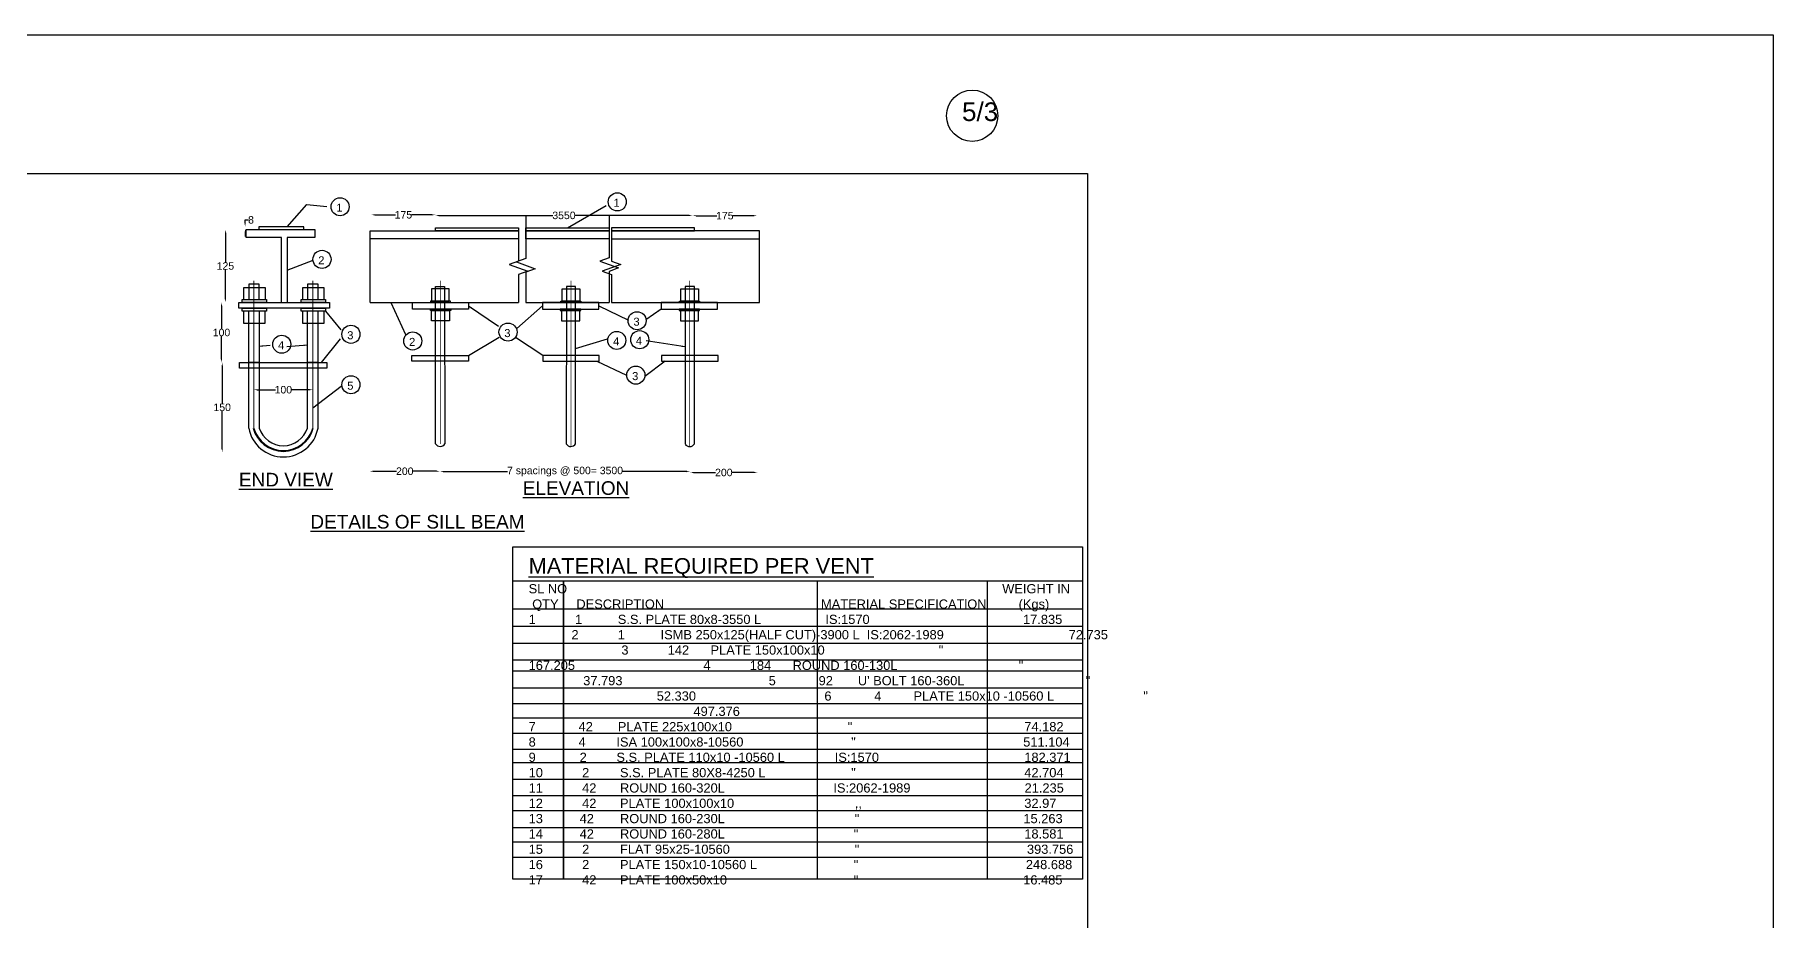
# Model space of a CAD drawing. Header units: metres. Extents: x 9074 to 14616, y 1632 to 4470.
# Drawn here: x 12057 to 14616, y 3167 to 4470 of the extents above; entities that cross this region are included whole.
import ezdxf

# ---------------------------------------------------------------- set-up
doc = ezdxf.new("R2010")
doc.units = ezdxf.units.M
doc.header["$MEASUREMENT"] = 0
doc.linetypes.add('ACAD_ISO02W100', pattern=[15, 12, -3])
doc.layers.add('DRAWING', color=7, linetype='Continuous')
doc.styles.get("Standard").update_dxf_attribs({"font": 'ARIAL_1.TTF'})
doc.dimstyles.get("Standard").update_dxf_attribs({"dimtxt": 11, "dimasz": 5, "dimexe": 0.18, "dimexo": 0.0625, "dimgap": 0.09, "dimtad": 0, "dimtih": 1, "dimtoh": 1, "dimdec": 0, "dimzin": 0, "dimdsep": 46, "dimtxsty": 'Standard', "dimcen": 0, "dimse1": 1, "dimse2": 1, "dimadec": 0, "dimazin": 0, "dimtfac": 1, "dimtdec": 0, "dimtofl": 0, "dimtmove": 0, "dimatfit": 3, "dimfxl": 0, "dimtolj": 1, "dimtzin": 0, "dimarcsym": 0})
picture_1 = doc.add_image_def('image1.jpg', size_in_pixel=(7220, 3698))

# ---------------------------------------------------------------- blocks, each defined once
blk = doc.blocks.new('*D25')
at = {"layer": 'Defpoints', "color": 0, "transparency": 16777216}
for p in [(12366.6, 4187.8), (12368.2, 4187.8), (12368.2, 4183.6)]:
    blk.add_point(p, dxfattribs=at)
at = {"layer": 'DRAWING', "color": 0, "lineweight": -2, "transparency": 16777216}
for p, q in [((12366.6, 4192.8), (12366.6, 4197.8)), ((12366.6, 4197.8), (12371.6, 4197.8)), ((12366.6, 4178.6), (12366.6, 4173.6))]:
    blk.add_line(p, q, dxfattribs=at)
at = {"layer": 'DRAWING', "color": 0, "transparency": 16777216}
for points in [[(12365.8, 4192.8), (12367.4, 4192.8), (12366.6, 4187.8)], [(12365.8, 4178.6), (12367.4, 4178.6), (12366.6, 4183.6)]]:
    blk.add_solid(points, dxfattribs=at)
at = {"layer": 'DRAWING', "color": 0, "transparency": 16777216, "insert": (12375.3, 4197.8), "char_height": 11, "attachment_point": 5}
blk.add_mtext('\\A1;8', dxfattribs=at)
blk = doc.blocks.new('*D26')
at = {"layer": 'Defpoints', "color": 0, "transparency": 16777216}
for p in [(12366.6, 4183.6), (12337.6, 4076.3), (12357.3, 4076.3)]:
    blk.add_point(p, dxfattribs=at)
at = {"layer": 'DRAWING', "color": 0, "lineweight": -2, "transparency": 16777216}
for p, q in [((12337.6, 4178.6), (12337.6, 4135.7)), ((12337.6, 4081.3), (12337.6, 4124.2))]:
    blk.add_line(p, q, dxfattribs=at)
at = {"layer": 'DRAWING', "color": 0, "transparency": 16777216}
for points in [[(12336.8, 4178.6), (12338.4, 4178.6), (12337.6, 4183.6)], [(12336.8, 4081.3), (12338.4, 4081.3), (12337.6, 4076.3)]]:
    blk.add_solid(points, dxfattribs=at)
at = {"layer": 'DRAWING', "color": 0, "transparency": 16777216, "insert": (12337.6, 4130), "char_height": 11, "attachment_point": 5}
blk.add_mtext('\\A1;125', dxfattribs=at)
blk = doc.blocks.new('*D27')
at = {"layer": 'Defpoints', "color": 0, "transparency": 16777216}
for p in [(12337.6, 4076.3), (12331.9, 3987.9), (12340.6, 3987.9)]:
    blk.add_point(p, dxfattribs=at)
at = {"layer": 'DRAWING', "color": 0, "lineweight": -2, "transparency": 16777216}
for p, q in [((12331.9, 4071.3), (12331.9, 4037.8)), ((12331.9, 3992.9), (12331.9, 4026.4))]:
    blk.add_line(p, q, dxfattribs=at)
at = {"layer": 'DRAWING', "color": 0, "transparency": 16777216}
for points in [[(12331.1, 4071.3), (12332.7, 4071.3), (12331.9, 4076.3)], [(12331.1, 3992.9), (12332.7, 3992.9), (12331.9, 3987.9)]]:
    blk.add_solid(points, dxfattribs=at)
at = {"layer": 'DRAWING', "color": 0, "transparency": 16777216, "insert": (12331.9, 4032.1), "char_height": 11, "attachment_point": 5}
blk.add_mtext('\\A1;100', dxfattribs=at)
blk = doc.blocks.new('*D28')
at = {"layer": 'Defpoints', "color": 0, "transparency": 16777216}
for p in [(12331.9, 3987.9), (12332.9, 3856.1), (12342.9, 3856.1)]:
    blk.add_point(p, dxfattribs=at)
at = {"layer": 'DRAWING', "color": 0, "lineweight": -2, "transparency": 16777216}
for p, q in [((12332.9, 3982.9), (12332.9, 3927.7)), ((12332.9, 3861.1), (12332.9, 3916.3))]:
    blk.add_line(p, q, dxfattribs=at)
at = {"layer": 'DRAWING', "color": 0, "transparency": 16777216}
for points in [[(12332.1, 3982.9), (12333.7, 3982.9), (12332.9, 3987.9)], [(12332.1, 3861.1), (12333.7, 3861.1), (12332.9, 3856.1)]]:
    blk.add_solid(points, dxfattribs=at)
at = {"layer": 'DRAWING', "color": 0, "transparency": 16777216, "insert": (12332.9, 3922), "char_height": 11, "attachment_point": 5}
blk.add_mtext('\\A1;150', dxfattribs=at)
blk = doc.blocks.new('*D29')
at = {"layer": 'Defpoints', "color": 0, "transparency": 16777216}
for p in [(12379.5, 3949.3), (12466.3, 3949.3), (12466.3, 3947.9)]:
    blk.add_point(p, dxfattribs=at)
at = {"layer": 'DRAWING', "color": 0, "lineweight": -2, "transparency": 16777216}
for p, q in [((12384.5, 3947.9), (12411.2, 3947.9)), ((12461.3, 3947.9), (12434.6, 3947.9))]:
    blk.add_line(p, q, dxfattribs=at)
at = {"layer": 'DRAWING', "color": 0, "transparency": 16777216}
for points in [[(12384.5, 3948.8), (12384.5, 3947.1), (12379.5, 3947.9)], [(12461.3, 3948.8), (12461.3, 3947.1), (12466.3, 3947.9)]]:
    blk.add_solid(points, dxfattribs=at)
at = {"layer": 'DRAWING', "color": 0, "transparency": 16777216, "insert": (12422.9, 3947.9), "char_height": 11, "attachment_point": 5}
blk.add_mtext('\\A1;100', dxfattribs=at)
blk = doc.blocks.new('*D30')
at = {"layer": 'Defpoints', "color": 0, "transparency": 16777216}
for p in [(12552.6, 4205), (12646.6, 4205.7), (12646.6, 4205.3)]:
    blk.add_point(p, dxfattribs=at)
at = {"layer": 'DRAWING', "color": 0, "lineweight": -2, "transparency": 16777216}
for p, q in [((12557.6, 4205.3), (12587.8, 4205.3)), ((12641.6, 4205.3), (12611.3, 4205.3))]:
    blk.add_line(p, q, dxfattribs=at)
at = {"layer": 'DRAWING', "color": 0, "transparency": 16777216}
for points in [[(12557.6, 4206.1), (12557.6, 4204.4), (12552.6, 4205.3)], [(12641.6, 4206.1), (12641.6, 4204.4), (12646.6, 4205.3)]]:
    blk.add_solid(points, dxfattribs=at)
at = {"layer": 'DRAWING', "color": 0, "transparency": 16777216, "insert": (12599.6, 4205.3), "char_height": 11, "attachment_point": 5}
blk.add_mtext('\\A1;175', dxfattribs=at)
blk = doc.blocks.new('*D31')
at = {"layer": 'Defpoints', "color": 0, "transparency": 16777216}
for p in [(12646.6, 4205.3), (13025.3, 4204.8), (13025.3, 4204.4)]:
    blk.add_point(p, dxfattribs=at)
at = {"layer": 'DRAWING', "color": 0, "lineweight": -2, "transparency": 16777216}
for p, q in [((12651.6, 4204.4), (12819.4, 4204.4)), ((13020.3, 4204.4), (12852.4, 4204.4))]:
    blk.add_line(p, q, dxfattribs=at)
at = {"layer": 'DRAWING', "color": 0, "transparency": 16777216}
for points in [[(12651.6, 4205.2), (12651.6, 4203.6), (12646.6, 4204.4)], [(13020.3, 4205.2), (13020.3, 4203.6), (13025.3, 4204.4)]]:
    blk.add_solid(points, dxfattribs=at)
at = {"layer": 'DRAWING', "color": 0, "transparency": 16777216, "insert": (12835.9, 4204.4), "char_height": 11, "attachment_point": 5}
blk.add_mtext('\\A1;3550', dxfattribs=at)
blk = doc.blocks.new('*D32')
at = {"layer": 'Defpoints', "color": 0, "transparency": 16777216}
for p in [(13025.3, 4204.4), (13120.2, 4204.8), (13120.2, 4204)]:
    blk.add_point(p, dxfattribs=at)
at = {"layer": 'DRAWING', "color": 0, "lineweight": -2, "transparency": 16777216}
for p, q in [((13030.3, 4204), (13061, 4204)), ((13115.2, 4204), (13084.5, 4204))]:
    blk.add_line(p, q, dxfattribs=at)
at = {"layer": 'DRAWING', "color": 0, "transparency": 16777216}
for points in [[(13030.3, 4204.8), (13030.3, 4203.2), (13025.3, 4204)], [(13115.2, 4204.8), (13115.2, 4203.2), (13120.2, 4204)]]:
    blk.add_solid(points, dxfattribs=at)
at = {"layer": 'DRAWING', "color": 0, "transparency": 16777216, "insert": (13072.7, 4204), "char_height": 11, "attachment_point": 5}
blk.add_mtext('\\A1;175', dxfattribs=at)
blk = doc.blocks.new('*D33')
at = {"layer": 'Defpoints', "color": 0, "transparency": 16777216}
for p in [(12549.9, 3825.9), (12653.4, 3828), (12653.4, 3827.6)]:
    blk.add_point(p, dxfattribs=at)
at = {"layer": 'DRAWING', "color": 0, "lineweight": -2, "transparency": 16777216}
for p, q in [((12554.9, 3828), (12589.3, 3828)), ((12648.4, 3828), (12614, 3828))]:
    blk.add_line(p, q, dxfattribs=at)
at = {"layer": 'DRAWING', "color": 0, "transparency": 16777216}
for points in [[(12554.9, 3828.8), (12554.9, 3827.2), (12549.9, 3828)], [(12648.4, 3828.8), (12648.4, 3827.2), (12653.4, 3828)]]:
    blk.add_solid(points, dxfattribs=at)
at = {"layer": 'DRAWING', "color": 0, "transparency": 16777216, "insert": (12601.6, 3828), "char_height": 11, "attachment_point": 5}
blk.add_mtext('\\A1;200', dxfattribs=at)
blk = doc.blocks.new('*D34')
at = {"layer": 'Defpoints', "color": 0, "transparency": 16777216}
for p in [(12653.4, 3827.6), (13021.6, 3827.5), (13021.6, 3826.1)]:
    blk.add_point(p, dxfattribs=at)
at = {"layer": 'DRAWING', "color": 0, "lineweight": -2, "transparency": 16777216}
for p, q in [((12658.4, 3827.5), (12752.8, 3827.5)), ((13016.6, 3827.5), (12922.2, 3827.5))]:
    blk.add_line(p, q, dxfattribs=at)
at = {"layer": 'DRAWING', "color": 0, "transparency": 16777216}
for points in [[(12658.4, 3828.3), (12658.4, 3826.6), (12653.4, 3827.5)], [(13016.6, 3828.3), (13016.6, 3826.6), (13021.6, 3827.5)]]:
    blk.add_solid(points, dxfattribs=at)
at = {"layer": 'DRAWING', "color": 0, "transparency": 16777216, "insert": (12837.5, 3827.5), "char_height": 11, "attachment_point": 5}
blk.add_mtext('\\A1;7 spacings @ 500= 3500', dxfattribs=at)
blk = doc.blocks.new('*D35')
at = {"layer": 'Defpoints', "color": 0, "transparency": 16777216}
for p in [(13021.6, 3827.5), (13120.8, 3827), (13120.8, 3826.1)]:
    blk.add_point(p, dxfattribs=at)
at = {"layer": 'DRAWING', "color": 0, "lineweight": -2, "transparency": 16777216}
for p, q in [((13026.6, 3826.1), (13058.9, 3826.1)), ((13115.8, 3826.1), (13083.5, 3826.1))]:
    blk.add_line(p, q, dxfattribs=at)
at = {"layer": 'DRAWING', "color": 0, "transparency": 16777216}
for points in [[(13026.6, 3827), (13026.6, 3825.3), (13021.6, 3826.1)], [(13115.8, 3827), (13115.8, 3825.3), (13120.8, 3826.1)]]:
    blk.add_solid(points, dxfattribs=at)
at = {"layer": 'DRAWING', "color": 0, "transparency": 16777216, "insert": (13071.2, 3826.1), "char_height": 11, "attachment_point": 5}
blk.add_mtext('\\A1;200', dxfattribs=at)

msp = doc.modelspace()

# ---------------------------------------------------------------- hatches: boundary and pattern name
at = {"layer": 'DRAWING'}
msp.add_hatch(color=256, dxfattribs=at).paths.add_polyline_path([(12467, 3891.4), (12466.3, 3891.4, -0.758859), (12379.5, 3891.4), (12378.4, 3891.4, 0.771708)])

# ---------------------------------------------------------------- linework, layer by layer
for p, q in [((12839.7, 4099.8), (12839.3, 3868.3)), ((12853, 4099.8), (12839.7, 4099.8)), ((12853, 3868.3), (12853, 4099.8)), ((13014.5, 4099.8), (13014.1, 3868.3)), ((13027.8, 4099.8), (13014.5, 4099.8)), ((13027.8, 3868.3), (13027.8, 4099.8)), ((12371.9, 3891.4), (12371.9, 4063.6)), ((12387.4, 4063.6), (12387.4, 3891.4)), ((12458.4, 3891.4), (12458.4, 4063.6)), ((12473.9, 4063.6), (12473.9, 3891.4)), ((12387.4, 3987.9), (12371.9, 3987.9)), ((12473.9, 3987.9), (12458.4, 3987.9))]:
    msp.add_line(p, q, dxfattribs=at)
for points in [[(10143.8, 4266.3), (13606.7, 4266.3), (13606.7, 1831.1), (10143.8, 1831.1)], [(12386.8, 4183.6), (12453, 4183.6), (12453, 4187.8), (12386.8, 4187.8)], [(12769.2, 4181.8), (12646.6, 4181.8), (12646.6, 4186.2), (12769.2, 4186.2)], [(12902.4, 4181.8), (12779.8, 4181.8), (12779.8, 4186.2), (12902.4, 4186.2)], [(12779.8, 4181.8), (12902.3, 4181.8), (12902.3, 4170.2), (12779.8, 4170.2)], [(12905.7, 4181.8), (13028.2, 4181.8), (13028.2, 4186.2), (12905.7, 4186.2)], [(12640.9, 4078.3), (12666.9, 4078.3), (12666.9, 4096.6), (12640.9, 4096.6)], [(12859.1, 4078.3), (12833.1, 4078.3), (12833.1, 4096.6), (12859.1, 4096.6)], [(13033.9, 4078.3), (13007.9, 4078.3), (13007.9, 4096.6), (13033.9, 4096.6)], [(12357.3, 4076.3), (12490.7, 4076.3), (12490.7, 4068.1), (12357.3, 4068.1)], [(12362.3, 4080.7), (12398, 4080.7), (12398, 4076.3), (12362.3, 4076.3)], [(12449, 4080.7), (12484.8, 4080.7), (12484.8, 4076.3), (12449, 4076.3)], [(12612.8, 4076.3), (12695.6, 4076.3), (12695.6, 4066.5), (12612.8, 4066.5)], [(12639.4, 4076.3), (12668.9, 4076.3), (12668.9, 4078.3), (12639.4, 4078.3)], [(12887.2, 4076.3), (12804.4, 4076.3), (12804.4, 4066.5), (12887.2, 4066.5)], [(12860.6, 4076.3), (12831.1, 4076.3), (12831.1, 4078.3), (12860.6, 4078.3)], [(13062, 4076.3), (12979.2, 4076.3), (12979.2, 4066.5), (13062, 4066.5)], [(13035.4, 4076.3), (13005.9, 4076.3), (13005.9, 4078.3), (13035.4, 4078.3)], [(12362.3, 4068.1), (12398, 4068.1), (12398, 4063.6), (12362.3, 4063.6)], [(12449, 4068.1), (12484.8, 4068.1), (12484.8, 4063.6), (12449, 4063.6)], [(12639.4, 4066.5), (12669.6, 4066.5), (12669.6, 4064.3), (12639.4, 4064.3)], [(12640.8, 4064.3), (12667.6, 4064.3), (12667.6, 4049.3), (12640.8, 4049.3)], [(12860.6, 4066.5), (12830.5, 4066.5), (12830.5, 4064.3), (12860.6, 4064.3)], [(12859.2, 4064.3), (12832.5, 4064.3), (12832.5, 4049.3), (12859.2, 4049.3)], [(13035.4, 4066.5), (13005.3, 4066.5), (13005.3, 4064.3), (13035.4, 4064.3)], [(13034, 4064.3), (13007.3, 4064.3), (13007.3, 4049.3), (13034, 4049.3)], [(12612.2, 3998.2), (12695.3, 3998.2), (12695.3, 3990.1), (12612.2, 3990.1)], [(12887.9, 3998.2), (12804.7, 3998.2), (12804.7, 3990.1), (12887.9, 3990.1)], [(13062.7, 3998.2), (12979.5, 3998.2), (12979.5, 3990.1), (13062.7, 3990.1)], [(12358.4, 3987.9), (12486.7, 3987.9), (12486.7, 3979.5), (12358.4, 3979.5)], [(12760.8, 3716.6), (13598.9, 3716.6), (13598.9, 3227.6), (12760.8, 3227.6)], [(12760.8, 3666.8), (13598.9, 3666.8), (13598.9, 3624.9), (12760.8, 3624.9)], [(12760.8, 3666.8), (12835.3, 3666.8), (12835.3, 3227.6), (12760.8, 3227.6)]]:
    msp.add_lwpolyline(points, close=True, dxfattribs=at)
at = {"layer": 'DRAWING', "linetype": 'Continuous'}
for points in [[(12779.8, 4203.6), (12779.8, 4141), (12766.1, 4136), (12793.6, 4126), (12779.8, 4121), (12779.8, 4076.3)], [(12902.3, 4203.6), (12902.3, 4142.1), (12888.5, 4137.1), (12916, 4127.1), (12902.3, 4122.1), (12902.3, 4076.3)], [(12769.1, 4181.8), (12769.1, 4137.3), (12755.3, 4132.3), (12782.8, 4122.3), (12769.1, 4117.3), (12769.1, 4076.3)], [(12905.8, 4181.8), (12905.8, 4137.3), (12919.5, 4132.3), (12892, 4122.3), (12905.8, 4117.3), (12905.8, 4076.3)]]:
    msp.add_lwpolyline(points, dxfattribs=at)
at = {"layer": 'DRAWING'}
for points in [[(12420.1, 4076.3), (12420.1, 4171.7), (12368.2, 4171.7), (12368.2, 4183.6)], [(12368.2, 4183.6), (12469.3, 4183.6)], [(12469.3, 4183.6), (12469.3, 4171.7), (12428.3, 4171.7), (12428.3, 4076.3)], [(12550.9, 4076.3), (12550.9, 4181.8), (12769.1, 4181.8), (12769.1, 4170.2), (12550.9, 4170.2)], [(13123.9, 4076.3), (13123.9, 4181.8), (12905.8, 4181.8), (12905.8, 4170.2), (13123.9, 4170.2)], [(12364.9, 4080.7), (12364.9, 4098.6), (12395.9, 4098.6), (12395.9, 4080.7)], [(12372.4, 4080.7), (12372.4, 4103.7), (12386.7, 4103.7), (12386.7, 4080.7)], [(12451.7, 4080.7), (12451.7, 4098.6), (12482.7, 4098.6), (12482.7, 4080.7)], [(12459.1, 4080.7), (12459.1, 4103.7), (12473.5, 4103.7), (12473.5, 4080.7)], [(12647, 3868.3), (12647, 4099.8), (12660.3, 4099.8), (12660.7, 3868.3)], [(12395.9, 4076.3), (12364.9, 4076.3)], [(12386.7, 4076.3), (12372.4, 4076.3)], [(12482.7, 4076.3), (12451.7, 4076.3)], [(12473.5, 4076.3), (12459.1, 4076.3)], [(12550.9, 4076.3), (12769.1, 4076.3)], [(12779.8, 4076.3), (12902.3, 4076.3)], [(12905.8, 4076.3), (13123.9, 4076.3)], [(12364.9, 4068.1), (12395.8, 4068.1)], [(12395.8, 4063.6), (12395.8, 4045.4), (12364.9, 4045.4), (12364.9, 4063.6)], [(12371.9, 4068.1), (12387.4, 4068.1)], [(12451.7, 4068.1), (12482.6, 4068.1)], [(12482.6, 4063.6), (12482.6, 4045.4), (12451.7, 4045.4), (12451.7, 4063.6)], [(12458.6, 4068.1), (12474.2, 4068.1)], [(13208.5, 3624.9), (13208.5, 3227.6), (12835.3, 3227.6), (12835.3, 3666.8), (13208.5, 3666.8)], [(13208.5, 3666.8), (13208.5, 3624.9)], [(13458.7, 3666.8), (13458.7, 3227.6)], [(12760.8, 3600.1), (13598.9, 3600.1)], [(12760.8, 3575.2), (13598.9, 3575.2)], [(12760.8, 3575.2), (13598.9, 3575.2)], [(12760.8, 3575.2), (13598.9, 3575.2)], [(12760.8, 3575.2), (13598.9, 3575.2)], [(12760.8, 3575.2), (13598.9, 3575.2)], [(12760.8, 3550.4), (13598.9, 3550.4)], [(12760.8, 3534.4), (13598.9, 3534.4)], [(12760.8, 3509.4), (13598.9, 3509.4)], [(12760.8, 3486.4), (13598.9, 3486.4)], [(12760.8, 3465.4), (13598.9, 3465.4)], [(12760.8, 3442.4), (13598.9, 3442.4)], [(12760.8, 3419.3), (13598.9, 3419.3)], [(12760.8, 3399.3), (13598.9, 3399.3)], [(12760.8, 3374.8), (13598.9, 3374.8)], [(12760.8, 3350.8), (13598.9, 3350.8)], [(12760.8, 3328.9), (13598.9, 3328.9)], [(12760.8, 3303.8), (13598.9, 3303.8)], [(12760.8, 3282.8), (13598.9, 3282.8)], [(12760.8, 3260.3), (13598.9, 3260.3)]]:
    msp.add_lwpolyline(points, dxfattribs=at)
at = {"layer": 'DRAWING', "linetype": 'ACAD_ISO02W100', "ltscale": 0.95, "const_width": 1.12}
for points in [[(12379.5, 4108.6), (12379.5, 3891.4)], [(12466.3, 4108.6), (12466.3, 3891.4)], [(12653.9, 4108.4), (12653.9, 3868.3)], [(12846.1, 4108.4), (12846.1, 3864.4)], [(13020.9, 4108.4), (13020.9, 3864.3)]]:
    msp.add_lwpolyline(points, dxfattribs=at)
at = {"layer": 'DRAWING'}
for centre, radius in [((13436.8, 4351.1), 37.7), ((12506.4, 4217.2), 13.3), ((12914.4, 4224.4), 13.3), ((12479.8, 4139.8), 13.3), ((12522.4, 4029.5), 13.3), ((12753.6, 4032.7), 13.3), ((12943.6, 4049.5), 13.3), ((12420.6, 4014.9), 13.3), ((12613.4, 4019.7), 13.3), ((12913.7, 4020.5), 13.3), ((12947.4, 4021.6), 13.3), ((12522.4, 3955.2), 13.3), ((12941.7, 3969.4), 13.3)]:
    msp.add_circle(centre, radius, dxfattribs=at)
for centre, radius, start, end in [((12422.9, 3900.9), 51.9, 190.5367, 349.4633), ((12422.7, 3903.1), 45.8, 194.6847, 345.3153), ((12422.9, 3903.6), 45, 195.6133, 344.3867), ((12422.9, 3902.9), 37.3, 197.8857, 342.1143), ((12653.9, 3872.4), 7.93, 210.5876, 329.4124), ((12846.1, 3872.3), 7.9, 210.7183, 330.1092), ((13020.9, 3872.2), 7.91, 211.4483, 330.7028)]:
    msp.add_arc(centre, radius, start, end, dxfattribs=at)

# ---------------------------------------------------------------- texts
for s, height, p in [('5/3', 27.41, (13421.8, 4343.3)), ('1', 11.8, (12908.8, 4217.1)), ('1', 11.8, (12500.9, 4210)), ('2', 11.8, (12474.2, 4132.5)), ('3', 11.8, (12938.1, 4042.2)), ('4', 11.8, (12415.1, 4007.6)), ('3', 11.8, (12516.9, 4022.2)), ('2', 11.8, (12607.9, 4012.4)), ('3', 11.8, (12748.1, 4025.4)), ('4', 11.8, (12908.2, 4013.2)), ('4', 11.8, (12941.8, 4014.3)), ('3', 11.8, (12936.2, 3962.1)), ('5', 11.8, (12516.9, 3948))]:
    msp.add_text(s, height=height, dxfattribs=at).set_placement(p)
at = {"layer": 'DRAWING', "attachment_point": 1}
for s, insert, char_height, width in [('\\pi88.831;{\\LEND VIEW}', (12268.7, 3825.7), 20, 313.311), ('\\pi155.23;{\\LELEVATION}', (12620, 3813.3), 20, 462.781), ('\\pi1.1778;{\\LDETAILS OF SILL BEAM}', (12461.5, 3763.7), 20, 313.311), ('{\\H1.6984x;\\LMATERIAL REQUIRED PER VENT} \\PSL NO                                                                                                                          WEIGHT IN\\P QTY     DESCRIPTION                                            MATERIAL SPECIFICATlON         (Kgs)  \\P1           1          S.S. PLATE 80x8-3550 L                  IS:1570                                           17.835                                      2           1          ISMB 250x125(HALF CUT)-3900 L  IS:2062-1989                                   72.735                                        3           142      PLATE 150x100x10                                "                                                 167.205                                    4           184      ROUND 160-130L                                  "                                       ^I     37.793                                         5            92       U\' BOLT 160-360L                                  "                                          ^I     52.330                                    6            4         PLATE 150x10 -10560 L                         "                                      ^I     497.376\\P7            42       PLATE 225x100x10^I^I^I       " ^I^I^I^I     ^I     74.182\\P8            4^I    ISA 100x100x8-10560^I^I^I        "^I^I^I    ^I               511.104 \\P9 ^I    2 ^I    S.S. PLATE 110x10 -10560 L              IS:1570                                 ^I     182.371 \\P10           2 ^I     S.S. PLATE 80X8-4250 L ^I^I        "^I^I^I    ^I^I     42.704\\P11           42 ^I     ROUND 160-320L^I ^I^I   IS:2062-1989                                21.235 \\P12           42^I     PLATE 100x100x10^I^I^I         ,, ^I^I^I^I     32.97 \\P13 ^I    42 ^I     ROUND 160-230L^I^I^I         "                                              15.263\\P14 ^I    42 ^I     ROUND 160-280L ^I^I                   " ^I^I^I^I     18.581 \\P15           2 ^I     FLAT 95x25-10560  ^I^I^I         "                                               393.756\\P16           2 ^I     PLATE 150x10-10560 L^I                   "                                               248.688\\P17           42 ^I     PLATE 100x50x10^I^I                   "^I^I^I^I               16.485 ', (12783.9, 3700.2), 13.5251, 918.778)]:
    msp.add_mtext(s, dxfattribs=dict(at, insert=insert, char_height=char_height, width=width))

# ---------------------------------------------------------------- dimensions: what is measured, and where the dimension line sits
at = {"layer": 'DRAWING'}
for base, p1, p2, text, picture, middle in [((12366.6, 4187.8), (12368.2, 4183.6), (12368.2, 4187.8), '8', '*D25', (12375.3, 4197.8)), ((12337.6, 4076.3), (12366.6, 4183.6), (12357.3, 4076.3), '125', '*D26', (12337.6, 4130)), ((12331.9, 3987.9), (12337.6, 4076.3), (12340.6, 3987.9), '100', '*D27', (12331.9, 4032.1)), ((12332.9, 3856.1), (12331.9, 3987.9), (12342.9, 3856.1), '150', '*D28', (12332.9, 3922))]:
    dim = msp.add_linear_dim(base=base, p1=p1, p2=p2, angle=90, text=text, dimstyle='Standard', dxfattribs=at)
    dim.commit()
    dim.dimension.update_dxf_attribs({"geometry": picture, "text_midpoint": middle})
for base, p1, p2, text, picture, middle in [((12646.6, 4205.3), (12552.6, 4205), (12646.6, 4205.7), '175', '*D30', (12599.6, 4205.3)), ((13025.3, 4204.4), (12646.6, 4205.3), (13025.3, 4204.8), '3550', '*D31', (12835.9, 4204.4)), ((13120.2, 4204), (13025.3, 4204.4), (13120.2, 4204.8), '175', '*D32', (13072.7, 4204)), ((12466.3, 3947.9), (12379.5, 3949.3), (12466.3, 3949.3), '100', '*D29', (12422.9, 3947.9)), ((13021.6, 3827.5), (12653.4, 3827.6), (13021.6, 3826.1), '7 spacings @ 500= 3500', '*D34', (12837.5, 3827.5)), ((12653.4, 3828), (12549.9, 3825.9), (12653.4, 3827.6), '200', '*D33', (12601.6, 3828)), ((13120.8, 3826.1), (13021.6, 3827.5), (13120.8, 3827), '200', '*D35', (13071.2, 3826.1))]:
    dim = msp.add_linear_dim(base=base, p1=p1, p2=p2, text=text, dimstyle='Standard', dxfattribs=at)
    dim.commit()
    dim.dimension.update_dxf_attribs({"geometry": picture, "text_midpoint": middle})

# ---------------------------------------------------------------- pictures from other files: only their frames are drawn
at = {"color": 2}
image = msp.add_image(picture_1, insert=(9073.6, 1631.6), size_in_units=(5542.1, 2838.6), dxfattribs=dict(at, fade=30))
image.dxf.flags = 7

# ---------------------------------------------------------------- leaders
at = {"layer": 'DRAWING'}
for points in [[(12428.7, 4187.8), (12457.4, 4220.6), (12486.9, 4217.4)], [(12841.1, 4186.2), (12898.2, 4219.2)], [(12428.3, 4124), (12466.7, 4138.5)], [(12580.9, 4076.3), (12602.6, 4029.1)], [(12695.6, 4071.4), (12739.6, 4041.4)], [(12804.4, 4071.4), (12766.4, 4037.8)], [(12887.2, 4071.4), (12930.8, 4050.1)], [(12484.8, 4063.6), (12507.7, 4036)], [(12979.2, 4066.5), (12956.3, 4050.8)], [(12478.9, 3987.9), (12506.8, 4022.6)], [(12695.3, 3998.2), (12740.6, 4025.3)], [(12804.7, 3998.2), (12764.7, 4024.7)], [(12853, 4008.4), (12899.9, 4022.9)], [(13014.4, 4010.9), (12956.8, 4020.1)], [(12387.4, 4012.1), (12403.5, 4013.6)], [(12458.4, 4013.6), (12428.2, 4011.3)], [(12884.4, 3990.1), (12928.2, 3969.6)], [(12985.1, 3990.1), (12955, 3967.6)], [(12466.3, 3921.1), (12507.9, 3953.4)]]:
    msp.add_leader(points, dimstyle='Standard', override={"dimgap": 0.09, "dimtad": 0}, dxfattribs=at)

doc.saveas('drawing.dxf')
